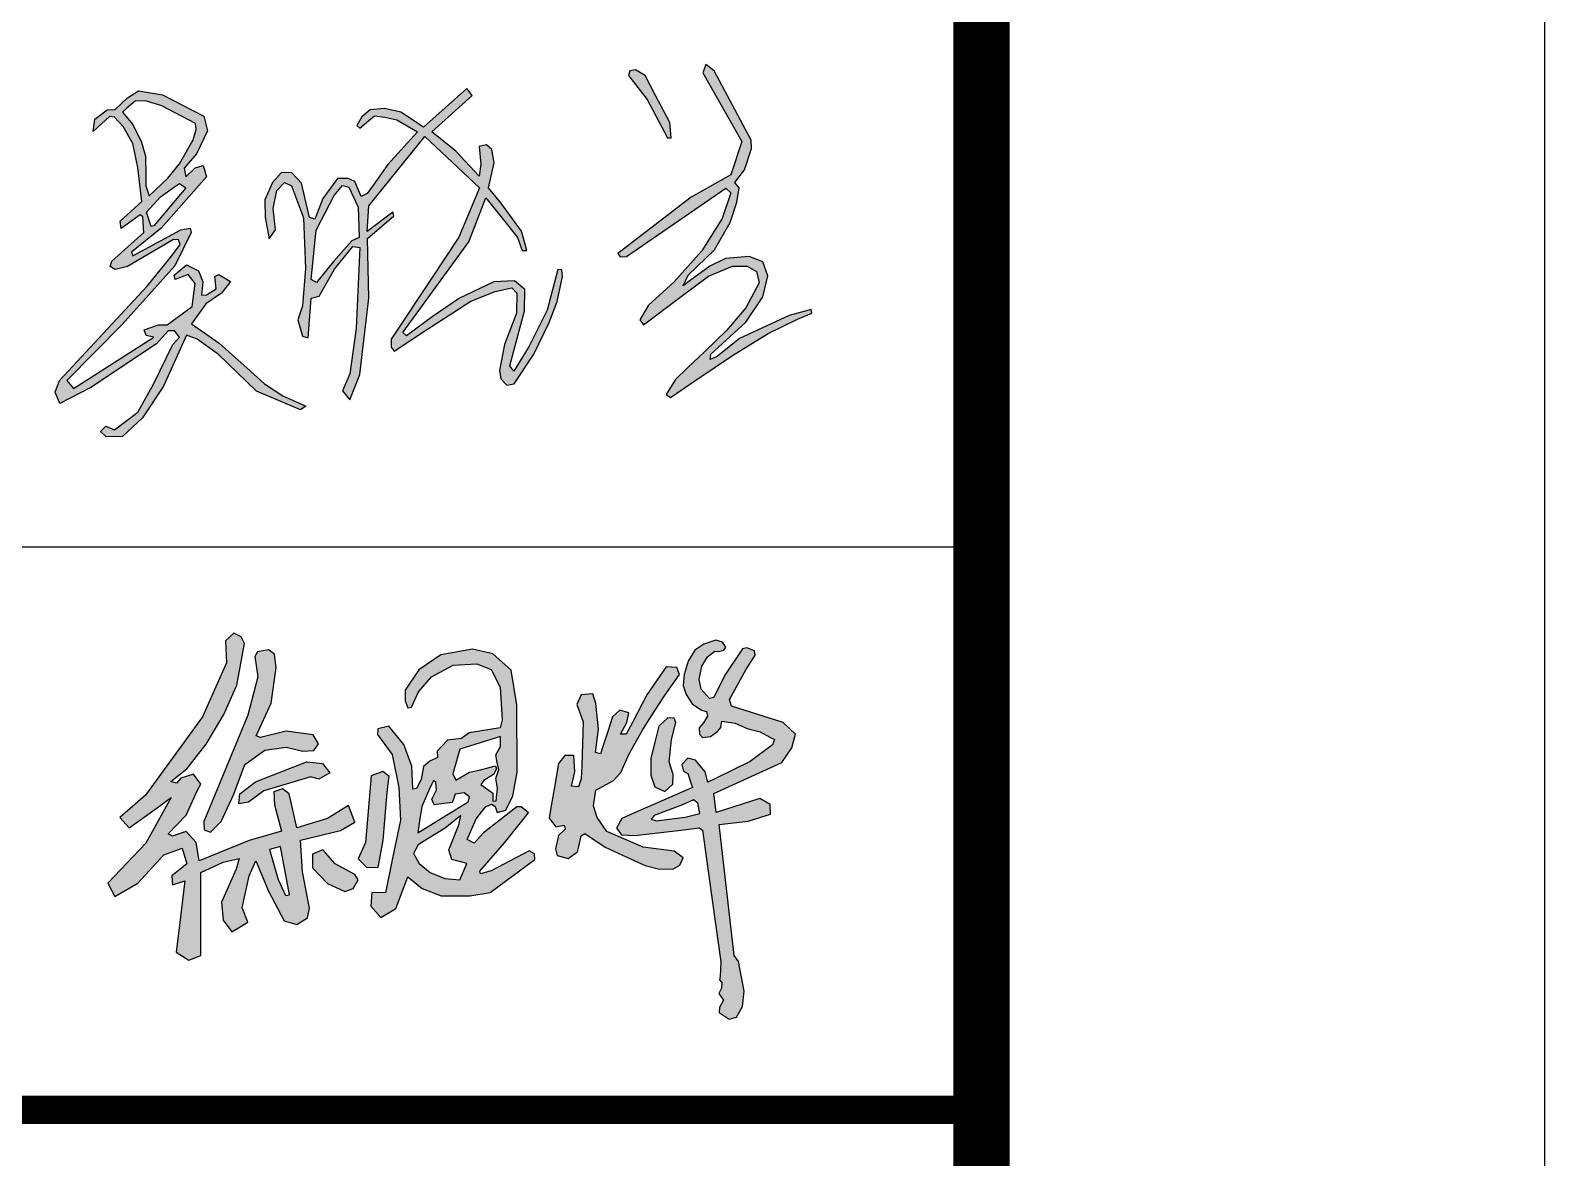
# Model space of a CAD drawing. Extents: x 33088 to 140010, y 13737 to 369010.
# Drawn here: x 104699 to 107388, y 344189 to 346191 of the extents above; entities that cross this region are included whole.
import ezdxf

# ---------------------------------------------------------------- set-up
doc = ezdxf.new("R2010")
doc.units = 0
doc.header["$LTSCALE"] = 1000
doc.header["$MEASUREMENT"] = 0
doc.layers.get('0').update_dxf_attribs({"linetype": 'CONTINUOUS'})
for name, color, linetype in [('PP-PM-TK', 7, 'CONTINUOUS'), ('PUB_TITLE', 4, 'CONTINUOUS'), ('TEL_TITLE', 7, 'CONTINUOUS')]:
    doc.layers.add(name, color=color, linetype=linetype)

msp = doc.modelspace()

# ---------------------------------------------------------------- hatches: boundary and pattern name
h = msp.add_hatch(color=256)
h.paths.add_polyline_path([(105913.2, 346119.3), (105898.9, 346130.2), (105893.6, 346115.7), (105962.8, 345993.4), (105942.9, 345934.4), (105872.7, 345894.5), (105742.5, 345794.4), (105746.8, 345789), (105758, 345789.5), (105934.1, 345910.9), (105943.3, 345902.7), (105927.4, 345856.7), (105891.5, 345799.2), (105841.6, 345743.8), (105797.1, 345702.7), (105781.6, 345677.1), (105787.9, 345667.9), (105852.7, 345716.8), (105903.1, 345754.7), (105945.8, 345772.4), (105971.9, 345772.4), (105988.4, 345762.8), (105993.2, 345742.4), (105969.5, 345698.4), (105935.6, 345658.1), (105896.9, 345620.9), (105866.3, 345591.5), (105844.9, 345570.9), (105828.2, 345544), (105835.9, 345539.2), (105880.9, 345569.6), (105945.8, 345613.6), (106009.5, 345652.7), (106061.7, 345678.1), (106086.8, 345688.9), (106085.8, 345695), (106046.4, 345684.5), (105958.6, 345643.5), (105918.6, 345611.7), (105906.4, 345606.6), (105907.7, 345615.7), (105969.8, 345672.6), (105999.6, 345717.7), (106008.8, 345754.8), (106000, 345779.6), (105975.6, 345789.4), (105933.5, 345785.7), (105905.7, 345772.4), (105871.1, 345746.7), (105858.2, 345737.1), (105867.1, 345756.2), (105913.9, 345801.2), (105941.7, 345849.5), (105953.9, 345885.7), (105957.6, 345911.1), (105950.2, 345921), (105967.2, 345943.5), (105979.7, 345981.1), (105979, 345995.7)])
h.paths.add_polyline_path([(105773.9, 346121.1), (105763.5, 346119.2), (105761.4, 346110.9), (105794.6, 346068.3), (105830.7, 346000.3), (105837.3, 346000.3), (105834.6, 346027.2), (105809.5, 346075.3), (105791.1, 346110.7)], flags=17)
h.paths.add_polyline_path([(105237.3, 345780.4), (105207.5, 345743.2), (105197.9, 345748.7), (105206.5, 345836.2), (105238.9, 345897.5), (105253.7, 345915.4), (105264.7, 345912.3), (105281.3, 345876.8), (105283.1, 345823.3), (105270, 345816.9)], flags=16)
h.paths.add_polyline_path([(105116.1, 345858.6), (105123.3, 345820.8), (105134.7, 345836.6), (105130.2, 345874.7), (105137.1, 345906.8), (105150.5, 345920.6), (105162.9, 345914.7), (105184.1, 345857.9), (105187.6, 345767.9), (105182.2, 345701.9), (105174.2, 345676.7), (105182.6, 345648), (105192.5, 345645.1), (105198, 345715.3), (105212.3, 345718.7), (105239.5, 345766.7), (105271.7, 345807.2), (105284.1, 345805.2), (105277.6, 345661.9), (105266.7, 345581.1), (105253.4, 345550.9), (105266.7, 345534.6), (105284.1, 345579.6), (105300.4, 345715.3), (105298.1, 345821.5), (105344.9, 345861.7), (105342.8, 345867.9), (105297, 345834), (105300.2, 345879.3), (105399.6, 346002.5), (105496.9, 345911.5), (105460.1, 345823.5), (105410.3, 345748.6), (105339.8, 345642.4), (105339.9, 345628.4), (105345.3, 345621.5), (105402.7, 345659), (105481.2, 345710.3), (105524.7, 345727.4), (105553.9, 345733.5), (105563, 345724), (105562.3, 345688.8), (105541.2, 345632.9), (105532.4, 345587), (105534.7, 345572.1), (105545.4, 345560.6), (105558.5, 345562.9), (105593.3, 345615.7), (105620.5, 345672), (105634.4, 345709.2), (105644.2, 345754), (105642.7, 345765.7), (105635.6, 345766.4), (105616.7, 345694.1), (105585.1, 345630.1), (105557.5, 345585.9), (105550.4, 345595.3), (105576.7, 345693), (105577.1, 345730.6), (105559, 345746.4), (105522.5, 345744.6), (105461.1, 345715.2), (105412.5, 345682.4), (105367.2, 345648.2), (105360.9, 345654.3), (105478.1, 345815.4), (105508, 345893.5), (105546.5, 345845.5), (105564.5, 345823), (105572.6, 345800.1), (105580.9, 345800.1), (105571.3, 345834.6), (105534.5, 345884.5), (105512.6, 345911.1), (105522.6, 345956), (105518.4, 345979.2), (105509.3, 345987.6), (105496.4, 345984.6), (105499.3, 345953.5), (105496.4, 345932.3), (105454.8, 345976.3), (105412.2, 346010.6), (105483.7, 346075.2), (105474.5, 346088), (105397.4, 346019.2), (105356.8, 346045.6), (105327.9, 346052.4), (105302.4, 346049.9), (105287.6, 346037.7), (105279, 346022.2), (105284, 346017.5), (105300.2, 346030.8), (105310.1, 346039), (105328.7, 346037), (105350.2, 346031.8), (105386.5, 346010.8), (105334, 345952.5), (105306.5, 345914.4), (105297.2, 345901.5), (105286.8, 345896.2), (105275.5, 345922.5), (105263.4, 345927.8), (105244.4, 345927.8), (105218.6, 345892.4), (105204.5, 345855.8), (105194.9, 345858.9), (105180.5, 345919.9), (105163.8, 345938), (105145.1, 345938.3), (105129, 345920.6), (105115.4, 345890.1)])
h.paths.add_polyline_path([(104913.5, 345842.8), (104905.2, 345868), (104930.2, 345895.5), (104955, 345912.8), (104964.3, 345919.3), (104975.5, 345911.5), (104918.2, 345843.8)], flags=16)
h.paths.add_polyline_path([(104904.3, 345914.9), (104910.1, 345897.1), (104943.6, 345928.2), (104964, 345954.1), (104988.5, 345996.6), (104993.9, 346014.8), (104992.2, 346025.8), (104932.4, 346057.2), (104905.4, 346065.3), (104885.9, 346065.8), (104870.6, 346052.6), (104862.6, 346045.7), (104881.3, 346023.9), (104896.8, 345992.2), (104903.4, 345967.7), (104904.2, 345934.9)], flags=16)
h.paths.add_polyline_path([(104840, 346037.9), (104810.7, 346011.4), (104813.5, 346033), (104835.7, 346050), (104849.6, 346050.4), (104871.4, 346071.1), (104891.3, 346083.8), (104933.7, 346076.6), (105007.2, 346038.5), (105013.5, 346012.4), (104994.5, 345971.9), (104972.2, 345946.1), (104975.4, 345930.7), (104991.7, 345946.9), (105006, 345950.9), (105011.9, 345930.7), (104931.6, 345839.5), (104879, 345797), (104881.2, 345790.5), (104966.6, 345836.9), (104982.8, 345839.9), (104985, 345832), (104955.9, 345772.6), (104862.5, 345668.8), (104764.1, 345569.4), (104775.6, 345555.1), (104918.5, 345646.3), (104904.8, 345649), (104901.5, 345659.4), (104926.8, 345668.2), (104942.2, 345667.7), (104986.7, 345700.6), (104991.7, 345741.3), (104979.6, 345757.2), (104956.5, 345748.4), (104954.3, 345756.1), (104976.3, 345774.8), (104997.7, 345763.8), (105005.4, 345744.6), (105003.2, 345720.9), (105012, 345721.5), (105029, 345731.9), (105026.8, 345753.9), (105034, 345757.2), (105054.3, 345745.1), (105038.9, 345724.2), (105010.9, 345705), (104985.1, 345669.9), (105034.5, 345635.3), (105084, 345590.8), (105115, 345562.9), (105147.4, 345541.7), (105188.6, 345523.5), (105178.7, 345516.9), (105100.6, 345550.4), (105033, 345615.3), (104995.6, 345642.7), (104976.4, 345649.9), (104935.7, 345559.2), (104898.3, 345502.7), (104862.9, 345469.9), (104833.6, 345469.1), (104823.6, 345478.3), (104833.2, 345488.3), (104848.6, 345481.4), (104890.2, 345512.6), (104918, 345562.5), (104951.9, 345632.9), (104964.2, 345646), (104955, 345657.1), (104944.2, 345657.5), (104923, 345634), (104806.7, 345556.7), (104751.6, 345528.2), (104743.5, 345548.2), (104751.2, 345569), (104906.4, 345736.6), (104947.7, 345787.2), (104960.3, 345804.3), (104965, 345810.6), (104962.4, 345819.2), (104953.3, 345819.6), (104871.9, 345771.3), (104849.5, 345766.2), (104840.7, 345771.6), (104843.8, 345780.8), (104900.9, 345831.9), (104898.9, 345859.9), (104893.9, 345863.2), (104860.6, 345838.9), (104858.6, 345851.9), (104896.9, 345887.2), (104890.1, 345947.3), (104881, 345989.9), (104864, 346020), (104848.5, 346037)])
h = msp.add_hatch(color=256)
h.paths.add_polyline_path([(105884.6, 344818.6), (105876.5, 344824.5), (105857.4, 344815.3), (105829.1, 344804.9), (105806.9, 344796.7), (105801.3, 344790.1), (105810.2, 344787.1), (105861.7, 344793.7), (105887.9, 344800.1)], flags=16)
h.paths.add_polyline_path([(105914.6, 345088.3), (105921.1, 345087.8), (105930.8, 345089.9), (105934.3, 345095.3), (105928.2, 345104.3), (105916.7, 345108.2), (105895.2, 345101.1), (105878.9, 345090.1), (105867.2, 345070.8), (105860.2, 345046.7), (105858.4, 345027.5), (105864, 345011.2), (105874.1, 344994.9), (105891.2, 344983.8), (105900, 344981.5), (105901.7, 344973.2), (105894.8, 344960.8), (105886.8, 344952.1), (105887.6, 344941.2), (105892.6, 344934.8), (105906.7, 344937.1), (105920.1, 344946.5), (105925.3, 344953), (105927, 344964), (105950.5, 344960.3), (105971.8, 344951.3), (105995.2, 344945.2), (106012.4, 344935.8), (106020.3, 344931.5), (106017, 344922.3), (105977.6, 344892.7), (105916.8, 344862.8), (105902, 344855.5), (105897.3, 344874.3), (105880.1, 344894.6), (105866.6, 344898.1), (105856.1, 344886.8), (105859.2, 344875.3), (105866.8, 344871.2), (105872.2, 344854.4), (105874.9, 344846), (105772.2, 344801), (105749.7, 344791.2), (105740.3, 344773.8), (105748.7, 344762.3), (105772.3, 344760.8), (105849.5, 344770), (105887.5, 344774.5), (105892.8, 344770.2), (105911.2, 344638), (105925.4, 344536.3), (105923.9, 344510.3), (105922.9, 344504.6), (105927.2, 344499.6), (105926.3, 344489.9), (105922, 344480.2), (105930, 344468.8), (105922.8, 344455.4), (105922.6, 344446.8), (105940.2, 344435), (105953, 344438.1), (105963.7, 344457.3), (105967, 344484.3), (105956.4, 344537.3), (105948.7, 344548), (105922.1, 344780.4), (105973.8, 344786.6), (106013.5, 344799), (106013, 344816.3), (105994.8, 344826.6), (105917.1, 344801.8), (105913, 344835.7), (105972.9, 344863), (106033.4, 344890.5), (106051.1, 344916.4), (106057.7, 344940.8), (106035.8, 344961.9), (105944.4, 344990.8), (105940.6, 345002.4), (105969.5, 345055.4), (105986.5, 345081), (105984.9, 345088.7), (105971.7, 345094.2), (105964, 345092.4), (105932.3, 345045.7), (105912.6, 345006.1), (105905.1, 345004.5), (105890.5, 345020.7), (105886.8, 345038.3), (105891.5, 345061.5), (105901.7, 345078.4)])
h.paths.add_polyline_path([(105842.5, 344969.2), (105831, 344969.9), (105815, 344955), (105808, 344926.9), (105800.8, 344897.6), (105801, 344868.4), (105808, 344847.5), (105825.9, 344839), (105840.1, 344852.4), (105840.7, 344869.3), (105833.5, 344891.7), (105837.4, 344931.4), (105845.6, 344961.4)], flags=17)
h.paths.add_polyline_path([(105703.2, 344995.6), (105698, 345012.6), (105677.5, 345010.8), (105669.3, 344993.5), (105680.8, 344962.9), (105678.3, 344885.4), (105677.5, 344861.7), (105672.5, 344847.7), (105660.2, 344848.5), (105666, 344874), (105664.2, 344902.9), (105648, 344903.2), (105637.1, 344888.8), (105629.9, 344847), (105624.2, 344813.9), (105620.4, 344791.6), (105632.1, 344776.4), (105646.9, 344779.6), (105649, 344772.4), (105637.1, 344761.1), (105631.7, 344737.3), (105634.6, 344725.4), (105654.1, 344720), (105671, 344732.2), (105673.2, 344741.6), (105677.5, 344760.3), (105683.6, 344764.7), (105719.7, 344740.2), (105758.3, 344722.5), (105791.1, 344707.5), (105813.8, 344702), (105840.2, 344700.9), (105852.4, 344708.4), (105858.2, 344721.1), (105842.7, 344733.3), (105787.5, 344740.5), (105723, 344768), (105705.7, 344792.9), (105699.2, 344813.8), (105703.5, 344841.5), (105734.5, 344858.8), (105747.5, 344872.8), (105762.4, 344906.1), (105786.9, 344949.1), (105807.8, 344981.8), (105825.2, 345009.1), (105851.9, 345047.1), (105847, 345059.4), (105828.2, 345060.3), (105793.7, 345011.1), (105768.8, 344963), (105757.4, 344941.2), (105747.2, 344940.9), (105758.6, 344961.5), (105762, 344979), (105745.7, 344983.6), (105733.1, 344972), (105724.5, 344945.8), (105715.1, 344917.4), (105711.4, 344906.1), (105702.9, 344908.6), (105707.9, 344949.8)])
h.paths.add_polyline_path([(105460.1, 344780), (105463.4, 344796.3), (105435.9, 344773.8), (105405.6, 344755.4), (105387.9, 344744.6), (105379.3, 344729.2), (105389.6, 344711.5), (105409.3, 344695.1), (105435.1, 344684.5), (105461.8, 344682), (105472.8, 344708.3), (105474.1, 344711.3), (105447.4, 344718.5), (105442.1, 344735.3)], flags=16)
h.paths.add_polyline_path([(105534.2, 344919.3), (105533.9, 344936.9), (105498, 344925.5), (105462, 344914.1), (105454.8, 344889.3), (105449.4, 344870.6), (105454.5, 344859.5), (105479, 344873.6), (105496.3, 344877.2), (105525.1, 344884.7), (105527, 344879.1), (105521.8, 344869.3), (105504.2, 344858.9), (105498.9, 344851.4), (105511.4, 344842.6), (105520.2, 344836.3), (105520.5, 344822), (105526.4, 344822.6), (105529, 344845.2), (105525.7, 344862.2), (105531, 344878.2), (105528.3, 344890.9), (105525.6, 344904.1)], flags=16)
h.paths.add_polyline_path([(105419.3, 344855.4), (105414.8, 344858.8), (105408, 344843.6), (105394.1, 344812.3), (105390.3, 344787), (105387.1, 344765.9), (105414.8, 344782.8), (105476.9, 344820.5), (105478.8, 344829.7), (105469.5, 344837), (105453.3, 344834.5), (105450.4, 344825.6), (105448.5, 344819.8), (105433.4, 344817.7), (105416.3, 344815.4), (105412, 344825.8), (105420.5, 344841.9)], flags=16)
h.paths.add_polyline_path([(105362.6, 344922.6), (105335.9, 344955.1), (105316.3, 344950.6), (105315.8, 344940.1), (105341.4, 344904.9), (105353.5, 344846.1), (105356.5, 344788), (105342.4, 344720.6), (105329.6, 344659.4), (105305.7, 344659.9), (105303.7, 344635.7), (105321.3, 344615.6), (105347.9, 344631.2), (105369.6, 344687.5), (105394.7, 344666.9), (105428.4, 344653.8), (105479.7, 344653.8), (105515.4, 344659.9), (105594.9, 344718.6), (105594.5, 344728.2), (105584.7, 344733.6), (105517.3, 344698.3), (105498.5, 344692.7), (105497.5, 344697.6), (105541.2, 344747.7), (105583.9, 344801.4), (105570.5, 344811.9), (105562.8, 344811.9), (105503.9, 344765.8), (105487.5, 344747.2), (105474.8, 344753.7), (105490.9, 344790.6), (105508.1, 344812.2), (105518.6, 344816.5), (105524.4, 344812.6), (105527.9, 344801.8), (105543.8, 344806), (105555.9, 344831.3), (105563.7, 344873.2), (105562.9, 344993), (105553.2, 345054.6), (105520.5, 345083.8), (105484.4, 345092.1), (105427.8, 345081.9), (105389.2, 345055.5), (105364.8, 345019), (105364.9, 345000.1), (105369.3, 344988), (105376.2, 344988.9), (105388.4, 345016.2), (105411.8, 345043), (105450, 345063.6), (105492, 345065.8), (105517.3, 345055.9), (105533.2, 345024.6), (105537.1, 344966.3), (105533.6, 344952.2), (105478.3, 344943.6), (105464.6, 344933.3), (105440.1, 344930.3), (105421.6, 344910.8), (105422, 344899.7), (105408.3, 344893.2), (105397.6, 344883.4), (105392.9, 344860.2), (105385.1, 344844.4), (105378.2, 344843.3), (105376.4, 344884.4)])
h.paths.add_polyline_path([(105336.6, 344865.9), (105325.1, 344874.9), (105304.3, 344867.1), (105297.8, 344789.8), (105294.3, 344748.3), (105281.5, 344719.6), (105295.8, 344704.7), (105316.6, 344704), (105325.7, 344752.8), (105332.2, 344830.1), (105333.8, 344848.5)])
h.paths.add_polyline_path([(105218.8, 344735.7), (105200, 344728.1), (105200.4, 344703.8), (105226.9, 344675.6), (105257.7, 344661.7), (105272.7, 344666.9), (105281.1, 344682.1), (105275.6, 344691.8), (105240.2, 344710.6), (105223.4, 344730.3)])
h.paths.add_polyline_path([(105143.4, 344741.6), (105124.1, 344736.2), (105139.3, 344683.1), (105152.3, 344654.6), (105159.4, 344655.8), (105153, 344690.5)], flags=16)
h.paths.add_polyline_path([(105069.6, 344817.3), (105070.9, 344834.7), (105098.9, 344856.4), (105159.1, 344879.8), (105190.1, 344891.8), (105218, 344889), (105230.9, 344872.2), (105211.4, 344861), (105197, 344865.3), (105114, 344840.3), (105086.4, 344819.9)], flags=17)
h.paths.add_polyline_path([(105132.7, 345082.9), (105122, 345090.9), (105102.7, 345087.2), (105097.6, 345078.7), (105103.4, 345042.8), (105085.4, 344974.7), (105034.2, 344851.5), (105007, 344786.1), (105008, 344770.9), (105019.2, 344766.9), (105038.2, 344785.8), (105060.3, 344834.1), (105080.3, 344887.2), (105115.4, 344912.5), (105153.3, 344917.6), (105182.8, 344911), (105202.5, 344912.2), (105210.8, 344923.8), (105201.6, 344939.6), (105153.6, 344946.5), (105107.9, 344935.2), (105100.2, 344937.8), (105126.7, 344995.8), (105135.4, 345058.5)], flags=17)
h.paths.add_polyline_path([(105073.6, 345114.1), (105060.3, 345120.3), (105045.6, 345107), (105047.2, 345067.9), (105004.9, 344971.5), (104903.6, 344832.9), (104858.1, 344793), (104874.9, 344774.7), (104920.4, 344807.4), (104949.3, 344828.2), (104904.4, 344747.3), (104836.6, 344676.4), (104849.3, 344652.5), (104890, 344676.4), (104936.3, 344726.6), (104969, 344738.5), (104976.9, 344710.6), (104950.6, 344689.1), (104951.4, 344673.2), (104973.7, 344680.4), (104964.2, 344601.5), (104958.4, 344553.6), (104980.9, 344539.3), (105001.7, 344548.1), (105001.7, 344695.5), (105041.5, 344713.8), (105069.9, 344720), (105064.9, 344701.1), (105038.6, 344642.4), (105041.4, 344610.6), (105057, 344590), (105085.5, 344607.3), (105075.5, 344632.4), (105087.8, 344689.3), (105099.5, 344716.1), (105121.9, 344662), (105149.8, 344609.5), (105172.1, 344602.8), (105191.1, 344614.5), (105195.1, 344631.8), (105182.2, 344696.6), (105178.9, 344752.4), (105249.8, 344769.7), (105275.5, 344784.8), (105264.3, 344814.4), (105226.9, 344790.9), (105172.1, 344774.7), (105158.7, 344835), (105147, 344844), (105131.4, 344838.4), (105132.5, 344815.5), (105145.3, 344768.6), (105087.8, 344751.9), (104998.9, 344716.1), (104993.9, 344748.5), (104976, 344768), (104950.9, 344759.7), (104944.1, 344764.1), (104976, 344797.1), (104995.6, 344840.1), (105001.7, 344852), (104988.9, 344869.8), (104966.5, 344863.1), (104958.7, 344854.2), (104948.6, 344857), (104977.1, 344879.3), (105011.2, 344923.4), (105042.5, 344975.6), (105066, 345028.1), (105074.9, 345076.1), (105079.7, 345101.9)])

# ---------------------------------------------------------------- linework, layer by layer
for p, q in [((105898.9, 346130.2), (105893.6, 346115.7)), ((105913.2, 346119.3), (105898.9, 346130.2)), ((105763.5, 346119.2), (105761.4, 346110.9)), ((105761.4, 346110.9), (105794.6, 346068.3)), ((105773.9, 346121.1), (105763.5, 346119.2)), ((105791.1, 346110.7), (105773.9, 346121.1)), ((105809.5, 346075.3), (105791.1, 346110.7)), ((105893.6, 346115.7), (105962.8, 345993.4)), ((105979, 345995.7), (105913.2, 346119.3)), ((104871.4, 346071.1), (104891.3, 346083.8)), ((104891.3, 346083.8), (104933.7, 346076.6)), ((104933.7, 346076.6), (105007.2, 346038.5)), ((105474.5, 346088), (105397.4, 346019.2)), ((105483.7, 346075.2), (105474.5, 346088)), ((104813.5, 346033), (104835.7, 346050)), ((104835.7, 346050), (104849.6, 346050.4)), ((104849.6, 346050.4), (104871.4, 346071.1)), ((104870.6, 346052.6), (104862.6, 346045.7)), ((104885.9, 346065.8), (104870.6, 346052.6)), ((104905.4, 346065.3), (104885.9, 346065.8)), ((104932.4, 346057.2), (104905.4, 346065.3)), ((104992.2, 346025.8), (104932.4, 346057.2)), ((105302.4, 346049.9), (105287.6, 346037.7)), ((105327.9, 346052.4), (105302.4, 346049.9)), ((105356.8, 346045.6), (105327.9, 346052.4)), ((105412.2, 346010.6), (105483.7, 346075.2)), ((105794.6, 346068.3), (105830.7, 346000.3)), ((105834.6, 346027.2), (105809.5, 346075.3)), ((104840, 346037.9), (104810.7, 346011.4)), ((104810.7, 346011.4), (104813.5, 346033)), ((104848.5, 346037), (104840, 346037.9)), ((104864, 346020), (104848.5, 346037)), ((104862.6, 346045.7), (104881.3, 346023.9)), ((104881.3, 346023.9), (104896.8, 345992.2)), ((104993.9, 346014.8), (104992.2, 346025.8)), ((105007.2, 346038.5), (105013.5, 346012.4)), ((105287.6, 346037.7), (105279, 346022.2)), ((105279, 346022.2), (105284, 346017.5)), ((105284, 346017.5), (105300.2, 346030.8)), ((105300.2, 346030.8), (105310.1, 346039)), ((105310.1, 346039), (105328.7, 346037)), ((105328.7, 346037), (105350.2, 346031.8)), ((105350.2, 346031.8), (105386.5, 346010.8)), ((105397.4, 346019.2), (105356.8, 346045.6)), ((105837.3, 346000.3), (105834.6, 346027.2)), ((104881, 345989.9), (104864, 346020)), ((104964, 345954.1), (104988.5, 345996.6)), ((104988.5, 345996.6), (104993.9, 346014.8)), ((105013.5, 346012.4), (104994.5, 345971.9)), ((105300.2, 345879.3), (105399.6, 346002.5)), ((105386.5, 346010.8), (105334, 345952.5)), ((105399.6, 346002.5), (105496.9, 345911.5)), ((105454.8, 345976.3), (105412.2, 346010.6)), ((105830.7, 346000.3), (105837.3, 346000.3)), ((105979.7, 345981.1), (105979, 345995.7)), ((104890.1, 345947.3), (104881, 345989.9)), ((104896.8, 345992.2), (104903.4, 345967.7)), ((104994.5, 345971.9), (104972.2, 345946.1)), ((105496.4, 345932.3), (105454.8, 345976.3)), ((105509.3, 345987.6), (105496.4, 345984.6)), ((105496.4, 345984.6), (105499.3, 345953.5)), ((105518.4, 345979.2), (105509.3, 345987.6)), ((105522.6, 345956), (105518.4, 345979.2)), ((105962.8, 345993.4), (105942.9, 345934.4)), ((105967.2, 345943.5), (105979.7, 345981.1)), ((104896.9, 345887.2), (104890.1, 345947.3)), ((104903.4, 345967.7), (104904.2, 345934.9)), ((104943.6, 345928.2), (104964, 345954.1)), ((104972.2, 345946.1), (104975.4, 345930.7)), ((104975.4, 345930.7), (104991.7, 345946.9)), ((104991.7, 345946.9), (105006, 345950.9)), ((105006, 345950.9), (105011.9, 345930.7)), ((105334, 345952.5), (105306.5, 345914.4)), ((105499.3, 345953.5), (105496.4, 345932.3)), ((105512.6, 345911.1), (105522.6, 345956)), ((105950.2, 345921), (105967.2, 345943.5)), ((104904.2, 345934.9), (104904.3, 345914.9)), ((104904.3, 345914.9), (104910.1, 345897.1)), ((104910.1, 345897.1), (104943.6, 345928.2)), ((105011.9, 345930.7), (104931.6, 345839.5)), ((104955, 345912.8), (104964.3, 345919.3)), ((104964.3, 345919.3), (104975.5, 345911.5)), ((105129, 345920.6), (105115.4, 345890.1)), ((105145.1, 345938.3), (105129, 345920.6)), ((105137.1, 345906.8), (105150.5, 345920.6)), ((105163.8, 345938), (105145.1, 345938.3)), ((105150.5, 345920.6), (105162.9, 345914.7)), ((105162.9, 345914.7), (105184.1, 345857.9)), ((105180.5, 345919.9), (105163.8, 345938)), ((105194.9, 345858.9), (105180.5, 345919.9)), ((105244.4, 345927.8), (105218.6, 345892.4)), ((105238.9, 345897.5), (105253.7, 345915.4)), ((105263.4, 345927.8), (105244.4, 345927.8)), ((105253.7, 345915.4), (105264.7, 345912.3)), ((105275.5, 345922.5), (105263.4, 345927.8)), ((105286.8, 345896.2), (105275.5, 345922.5)), ((105306.5, 345914.4), (105297.2, 345901.5)), ((105942.9, 345934.4), (105872.7, 345894.5)), ((105957.6, 345911.1), (105950.2, 345921)), ((104858.6, 345851.9), (104896.9, 345887.2)), ((104905.2, 345868), (104930.2, 345895.5)), ((104975.5, 345911.5), (104918.2, 345843.8)), ((104930.2, 345895.5), (104955, 345912.8)), ((105115.4, 345890.1), (105116.1, 345858.6)), ((105130.2, 345874.7), (105137.1, 345906.8)), ((105218.6, 345892.4), (105204.5, 345855.8)), ((105206.5, 345836.2), (105238.9, 345897.5)), ((105264.7, 345912.3), (105281.3, 345876.8)), ((105297.2, 345901.5), (105286.8, 345896.2)), ((105496.9, 345911.5), (105460.1, 345823.5)), ((105478.1, 345815.4), (105508, 345893.5)), ((105508, 345893.5), (105546.5, 345845.5)), ((105534.5, 345884.5), (105512.6, 345911.1)), ((105872.7, 345894.5), (105742.5, 345794.4)), ((105758, 345789.5), (105934.1, 345910.9)), ((105943.3, 345902.7), (105927.4, 345856.7)), ((105934.1, 345910.9), (105943.3, 345902.7)), ((105953.9, 345885.7), (105957.6, 345911.1)), ((104893.9, 345863.2), (104860.6, 345838.9)), ((104898.9, 345859.9), (104893.9, 345863.2)), ((104913.5, 345842.8), (104905.2, 345868)), ((105134.7, 345836.6), (105130.2, 345874.7)), ((105281.3, 345876.8), (105283.1, 345823.3)), ((105297, 345834), (105300.2, 345879.3)), ((105342.8, 345867.9), (105297, 345834)), ((105298.1, 345821.5), (105344.9, 345861.7)), ((105344.9, 345861.7), (105342.8, 345867.9)), ((105571.3, 345834.6), (105534.5, 345884.5)), ((105941.7, 345849.5), (105953.9, 345885.7)), ((104860.6, 345838.9), (104858.6, 345851.9)), ((104931.6, 345839.5), (104879, 345797)), ((104881.2, 345790.5), (104966.6, 345836.9)), ((104900.9, 345831.9), (104898.9, 345859.9)), ((104918.2, 345843.8), (104913.5, 345842.8)), ((104966.6, 345836.9), (104982.8, 345839.9)), ((104982.8, 345839.9), (104985, 345832)), ((105116.1, 345858.6), (105123.3, 345820.8)), ((105123.3, 345820.8), (105134.7, 345836.6)), ((105184.1, 345857.9), (105187.6, 345767.9)), ((105204.5, 345855.8), (105194.9, 345858.9)), ((105197.9, 345748.7), (105206.5, 345836.2)), ((105546.5, 345845.5), (105564.5, 345823)), ((105580.9, 345800.1), (105571.3, 345834.6)), ((105927.4, 345856.7), (105891.5, 345799.2)), ((105913.9, 345801.2), (105941.7, 345849.5)), ((104843.8, 345780.8), (104900.9, 345831.9)), ((104953.3, 345819.6), (104871.9, 345771.3)), ((104962.4, 345819.2), (104953.3, 345819.6)), ((104985, 345832), (104955.9, 345772.6)), ((104960.3, 345804.3), (104965, 345810.6)), ((104965, 345810.6), (104962.4, 345819.2)), ((105270, 345816.9), (105237.3, 345780.4)), ((105239.5, 345766.7), (105271.7, 345807.2)), ((105283.1, 345823.3), (105270, 345816.9)), ((105271.7, 345807.2), (105284.1, 345805.2)), ((105300.4, 345715.3), (105298.1, 345821.5)), ((105360.9, 345654.3), (105478.1, 345815.4)), ((105460.1, 345823.5), (105410.3, 345748.6)), ((105564.5, 345823), (105572.6, 345800.1)), ((104840.7, 345771.6), (104843.8, 345780.8)), ((104879, 345797), (104881.2, 345790.5)), ((104906.4, 345736.6), (104947.7, 345787.2)), ((104947.7, 345787.2), (104960.3, 345804.3)), ((105237.3, 345780.4), (105207.5, 345743.2)), ((105284.1, 345805.2), (105277.6, 345661.9)), ((105572.6, 345800.1), (105580.9, 345800.1)), ((105742.5, 345794.4), (105746.8, 345789)), ((105746.8, 345789), (105758, 345789.5)), ((105891.5, 345799.2), (105841.6, 345743.8)), ((105867.1, 345756.2), (105913.9, 345801.2)), ((105933.5, 345785.7), (105905.7, 345772.4)), ((105975.6, 345789.4), (105933.5, 345785.7)), ((106000, 345779.6), (105975.6, 345789.4)), ((104849.5, 345766.2), (104840.7, 345771.6)), ((104871.9, 345771.3), (104849.5, 345766.2)), ((104955.9, 345772.6), (104862.5, 345668.8)), ((104954.3, 345756.1), (104976.3, 345774.8)), ((104956.5, 345748.4), (104954.3, 345756.1)), ((104979.6, 345757.2), (104956.5, 345748.4)), ((104976.3, 345774.8), (104997.7, 345763.8)), ((104991.7, 345741.3), (104979.6, 345757.2)), ((104997.7, 345763.8), (105005.4, 345744.6)), ((105026.8, 345753.9), (105034, 345757.2)), ((105029, 345731.9), (105026.8, 345753.9)), ((105034, 345757.2), (105054.3, 345745.1)), ((105187.6, 345767.9), (105182.2, 345701.9)), ((105212.3, 345718.7), (105239.5, 345766.7)), ((105635.6, 345766.4), (105616.7, 345694.1)), ((105634.4, 345709.2), (105644.2, 345754)), ((105642.7, 345765.7), (105635.6, 345766.4)), ((105644.2, 345754), (105642.7, 345765.7)), ((105852.7, 345716.8), (105903.1, 345754.7)), ((105858.2, 345737.1), (105867.1, 345756.2)), ((105905.7, 345772.4), (105871.1, 345746.7)), ((105903.1, 345754.7), (105945.8, 345772.4)), ((105945.8, 345772.4), (105971.9, 345772.4)), ((105971.9, 345772.4), (105988.4, 345762.8)), ((105988.4, 345762.8), (105993.2, 345742.4)), ((105999.6, 345717.7), (106008.8, 345754.8)), ((106008.8, 345754.8), (106000, 345779.6)), ((104751.2, 345569), (104906.4, 345736.6)), ((104956.5, 345748.4), (104956.5, 345748.4)), ((104986.7, 345700.6), (104991.7, 345741.3)), ((105005.4, 345744.6), (105003.2, 345720.9)), ((105012, 345721.5), (105029, 345731.9)), ((105054.3, 345745.1), (105038.9, 345724.2)), ((105207.5, 345743.2), (105197.9, 345748.7)), ((105410.3, 345748.6), (105339.8, 345642.4)), ((105522.5, 345744.6), (105461.1, 345715.2)), ((105481.2, 345710.3), (105524.7, 345727.4)), ((105559, 345746.4), (105522.5, 345744.6)), ((105524.7, 345727.4), (105553.9, 345733.5)), ((105553.9, 345733.5), (105563, 345724)), ((105577.1, 345730.6), (105559, 345746.4)), ((105576.7, 345693), (105577.1, 345730.6)), ((105841.6, 345743.8), (105797.1, 345702.7)), ((105871.1, 345746.7), (105858.2, 345737.1)), ((105993.2, 345742.4), (105969.5, 345698.4)), ((104942.2, 345667.7), (104986.7, 345700.6)), ((105010.9, 345705), (104985.1, 345669.9)), ((105003.2, 345720.9), (105012, 345721.5)), ((105038.9, 345724.2), (105010.9, 345705)), ((105182.2, 345701.9), (105174.2, 345676.7)), ((105192.5, 345645.1), (105198, 345715.3)), ((105198, 345715.3), (105212.3, 345718.7)), ((105284.1, 345579.6), (105300.4, 345715.3)), ((105402.7, 345659), (105481.2, 345710.3)), ((105461.1, 345715.2), (105412.5, 345682.4)), ((105563, 345724), (105562.3, 345688.8)), ((105620.5, 345672), (105634.4, 345709.2)), ((105797.1, 345702.7), (105781.6, 345677.1)), ((105787.9, 345667.9), (105852.7, 345716.8)), ((105969.8, 345672.6), (105999.6, 345717.7)), ((105174.2, 345676.7), (105182.6, 345648)), ((105412.5, 345682.4), (105367.2, 345648.2)), ((105562.3, 345688.8), (105541.2, 345632.9)), ((105550.4, 345595.3), (105576.7, 345693)), ((105616.7, 345694.1), (105585.1, 345630.1)), ((105781.6, 345677.1), (105787.9, 345667.9)), ((105907.7, 345615.7), (105969.8, 345672.6)), ((105969.5, 345698.4), (105935.6, 345658.1)), ((106046.4, 345684.5), (105958.6, 345643.5)), ((106009.5, 345652.7), (106061.7, 345678.1)), ((106085.8, 345695), (106046.4, 345684.5)), ((106061.7, 345678.1), (106086.8, 345688.9)), ((106086.8, 345688.9), (106085.8, 345695)), ((104862.5, 345668.8), (104764.1, 345569.4)), ((104775.6, 345555.1), (104918.5, 345646.3)), ((104901.5, 345659.4), (104926.8, 345668.2)), ((104904.8, 345649), (104901.5, 345659.4)), ((104918.5, 345646.3), (104904.8, 345649)), ((104944.2, 345657.5), (104923, 345634)), ((104926.8, 345668.2), (104942.2, 345667.7)), ((104976.4, 345649.9), (104935.7, 345559.2)), ((104955, 345657.1), (104944.2, 345657.5)), ((104951.9, 345632.9), (104964.2, 345646)), ((104964.2, 345646), (104955, 345657.1)), ((104995.6, 345642.7), (104976.4, 345649.9)), ((104985.1, 345669.9), (105034.5, 345635.3)), ((105182.6, 345648), (105192.5, 345645.1)), ((105277.6, 345661.9), (105266.7, 345581.1)), ((105345.3, 345621.5), (105402.7, 345659)), ((105367.2, 345648.2), (105360.9, 345654.3)), ((105593.3, 345615.7), (105620.5, 345672)), ((105935.6, 345658.1), (105896.9, 345620.9)), ((105945.8, 345613.6), (106009.5, 345652.7)), ((104923, 345634), (104806.7, 345556.7)), ((104918, 345562.5), (104951.9, 345632.9)), ((105033, 345615.3), (104995.6, 345642.7)), ((105034.5, 345635.3), (105084, 345590.8)), ((105339.8, 345642.4), (105339.9, 345628.4)), ((105339.9, 345628.4), (105345.3, 345621.5)), ((105541.2, 345632.9), (105532.4, 345587)), ((105585.1, 345630.1), (105557.5, 345585.9)), ((105896.9, 345620.9), (105866.3, 345591.5)), ((105958.6, 345643.5), (105918.6, 345611.7)), ((105100.6, 345550.4), (105033, 345615.3)), ((105557.5, 345585.9), (105550.4, 345595.3)), ((105558.5, 345562.9), (105593.3, 345615.7)), ((105866.3, 345591.5), (105844.9, 345570.9)), ((105880.9, 345569.6), (105945.8, 345613.6)), ((105906.4, 345606.6), (105907.7, 345615.7)), ((105918.6, 345611.7), (105906.4, 345606.6)), ((104743.5, 345548.2), (104751.2, 345569)), ((104764.1, 345569.4), (104775.6, 345555.1)), ((105084, 345590.8), (105115, 345562.9)), ((105266.7, 345581.1), (105253.4, 345550.9)), ((105266.7, 345534.6), (105284.1, 345579.6)), ((105532.4, 345587), (105534.7, 345572.1)), ((105534.7, 345572.1), (105545.4, 345560.6)), ((105844.9, 345570.9), (105828.2, 345544)), ((105835.9, 345539.2), (105880.9, 345569.6)), ((104751.6, 345528.2), (104743.5, 345548.2)), ((104806.7, 345556.7), (104751.6, 345528.2)), ((104890.2, 345512.6), (104918, 345562.5)), ((104935.7, 345559.2), (104898.3, 345502.7)), ((105178.7, 345516.9), (105100.6, 345550.4)), ((105115, 345562.9), (105147.4, 345541.7)), ((105147.4, 345541.7), (105188.6, 345523.5)), ((105253.4, 345550.9), (105266.7, 345534.6)), ((105545.4, 345560.6), (105558.5, 345562.9)), ((105828.2, 345544), (105835.9, 345539.2)), ((104848.6, 345481.4), (104890.2, 345512.6)), ((105188.6, 345523.5), (105178.7, 345516.9)), ((104823.6, 345478.3), (104833.2, 345488.3)), ((104833.2, 345488.3), (104848.6, 345481.4)), ((104898.3, 345502.7), (104862.9, 345469.9)), ((104833.6, 345469.1), (104823.6, 345478.3)), ((104862.9, 345469.9), (104833.6, 345469.1)), ((105060.3, 345120.3), (105045.6, 345107)), ((105073.6, 345114.1), (105060.3, 345120.3)), ((105079.7, 345101.9), (105073.6, 345114.1)), ((105916.7, 345108.2), (105895.2, 345101.1)), ((105928.2, 345104.3), (105916.7, 345108.2)), ((105045.6, 345107), (105047.2, 345067.9)), ((105074.9, 345076.1), (105079.7, 345101.9)), ((105102.7, 345087.2), (105097.6, 345078.7)), ((105122, 345090.9), (105102.7, 345087.2)), ((105132.7, 345082.9), (105122, 345090.9)), ((105135.4, 345058.5), (105132.7, 345082.9)), ((105427.8, 345081.9), (105389.2, 345055.5)), ((105484.4, 345092.1), (105427.8, 345081.9)), ((105520.5, 345083.8), (105484.4, 345092.1)), ((105553.2, 345054.6), (105520.5, 345083.8)), ((105878.9, 345090.1), (105867.2, 345070.8)), ((105895.2, 345101.1), (105878.9, 345090.1)), ((105901.7, 345078.4), (105914.6, 345088.3)), ((105914.6, 345088.3), (105921.1, 345087.8)), ((105921.1, 345087.8), (105930.8, 345089.9)), ((105934.3, 345095.3), (105928.2, 345104.3)), ((105930.8, 345089.9), (105934.3, 345095.3)), ((105964, 345092.4), (105932.3, 345045.7)), ((105971.7, 345094.2), (105964, 345092.4)), ((105969.5, 345055.4), (105986.5, 345081)), ((105984.9, 345088.7), (105971.7, 345094.2)), ((105986.5, 345081), (105984.9, 345088.7)), ((105047.2, 345067.9), (105004.9, 344971.5)), ((105066, 345028.1), (105074.9, 345076.1)), ((105097.6, 345078.7), (105103.4, 345042.8)), ((105126.7, 344995.8), (105135.4, 345058.5)), ((105389.2, 345055.5), (105364.8, 345019)), ((105411.8, 345043), (105450, 345063.6)), ((105450, 345063.6), (105492, 345065.8)), ((105492, 345065.8), (105517.3, 345055.9)), ((105517.3, 345055.9), (105533.2, 345024.6)), ((105562.9, 344993), (105553.2, 345054.6)), ((105828.2, 345060.3), (105793.7, 345011.1)), ((105847, 345059.4), (105828.2, 345060.3)), ((105851.9, 345047.1), (105847, 345059.4)), ((105867.2, 345070.8), (105860.2, 345046.7)), ((105886.8, 345038.3), (105891.5, 345061.5)), ((105891.5, 345061.5), (105901.7, 345078.4)), ((105940.6, 345002.4), (105969.5, 345055.4)), ((105042.5, 344975.6), (105066, 345028.1)), ((105103.4, 345042.8), (105085.4, 344974.7)), ((105388.4, 345016.2), (105411.8, 345043)), ((105825.2, 345009.1), (105851.9, 345047.1)), ((105860.2, 345046.7), (105858.4, 345027.5)), ((105858.4, 345027.5), (105864, 345011.2)), ((105890.5, 345020.7), (105886.8, 345038.3)), ((105932.3, 345045.7), (105912.6, 345006.1)), ((105364.8, 345019), (105364.9, 345000.1)), ((105364.9, 345000.1), (105369.3, 344988)), ((105376.2, 344988.9), (105388.4, 345016.2)), ((105533.2, 345024.6), (105537.1, 344966.3)), ((105677.5, 345010.8), (105669.3, 344993.5)), ((105698, 345012.6), (105677.5, 345010.8)), ((105703.2, 344995.6), (105698, 345012.6)), ((105793.7, 345011.1), (105768.8, 344963)), ((105807.8, 344981.8), (105825.2, 345009.1)), ((105864, 345011.2), (105874.1, 344994.9)), ((105905.1, 345004.5), (105890.5, 345020.7)), ((105912.6, 345006.1), (105905.1, 345004.5)), ((105944.4, 344990.8), (105940.6, 345002.4)), ((105011.2, 344923.4), (105042.5, 344975.6)), ((105085.4, 344974.7), (105034.2, 344851.5)), ((105100.2, 344937.8), (105126.7, 344995.8)), ((105369.3, 344988), (105376.2, 344988.9)), ((105563.7, 344873.2), (105562.9, 344993)), ((105669.3, 344993.5), (105680.8, 344962.9)), ((105707.9, 344949.8), (105703.2, 344995.6)), ((105745.7, 344983.6), (105733.1, 344972)), ((105762, 344979), (105745.7, 344983.6)), ((105758.6, 344961.5), (105762, 344979)), ((105786.9, 344949.1), (105807.8, 344981.8)), ((105874.1, 344994.9), (105891.2, 344983.8)), ((105891.2, 344983.8), (105900, 344981.5)), ((105901.7, 344973.2), (105894.8, 344960.8)), ((105900, 344981.5), (105901.7, 344973.2)), ((106035.8, 344961.9), (105944.4, 344990.8)), ((105004.9, 344971.5), (104903.6, 344832.9)), ((105153.6, 344946.5), (105107.9, 344935.2)), ((105201.6, 344939.6), (105153.6, 344946.5)), ((105316.3, 344950.6), (105315.8, 344940.1)), ((105335.9, 344955.1), (105316.3, 344950.6)), ((105362.6, 344922.6), (105335.9, 344955.1)), ((105533.6, 344952.2), (105478.3, 344943.6)), ((105537.1, 344966.3), (105533.6, 344952.2)), ((105680.8, 344962.9), (105678.3, 344885.4)), ((105702.9, 344908.6), (105707.9, 344949.8)), ((105733.1, 344972), (105724.5, 344945.8)), ((105747.2, 344940.9), (105758.6, 344961.5)), ((105768.8, 344963), (105757.4, 344941.2)), ((105762.4, 344906.1), (105786.9, 344949.1)), ((105815, 344955), (105808, 344926.9)), ((105831, 344969.9), (105815, 344955)), ((105842.5, 344969.2), (105831, 344969.9)), ((105837.4, 344931.4), (105845.6, 344961.4)), ((105845.6, 344961.4), (105842.5, 344969.2)), ((105894.8, 344960.8), (105886.8, 344952.1)), ((105886.8, 344952.1), (105887.6, 344941.2)), ((105906.7, 344937.1), (105920.1, 344946.5)), ((105920.1, 344946.5), (105925.3, 344953)), ((105925.3, 344953), (105927, 344964)), ((105927, 344964), (105950.5, 344960.3)), ((105950.5, 344960.3), (105971.8, 344951.3)), ((105971.8, 344951.3), (105995.2, 344945.2)), ((106057.7, 344940.8), (106035.8, 344961.9)), ((104977.1, 344879.3), (105011.2, 344923.4)), ((105107.9, 344935.2), (105100.2, 344937.8)), ((105210.8, 344923.8), (105201.6, 344939.6)), ((105202.5, 344912.2), (105210.8, 344923.8)), ((105315.8, 344940.1), (105341.4, 344904.9)), ((105376.4, 344884.4), (105362.6, 344922.6)), ((105440.1, 344930.3), (105421.6, 344910.8)), ((105464.6, 344933.3), (105440.1, 344930.3)), ((105498, 344925.5), (105462, 344914.1)), ((105478.3, 344943.6), (105464.6, 344933.3)), ((105533.9, 344936.9), (105498, 344925.5)), ((105525.6, 344904.1), (105534.2, 344919.3)), ((105534.2, 344919.3), (105533.9, 344936.9)), ((105724.5, 344945.8), (105715.1, 344917.4)), ((105757.4, 344941.2), (105747.2, 344940.9)), ((105808, 344926.9), (105800.8, 344897.6)), ((105833.5, 344891.7), (105837.4, 344931.4)), ((105887.6, 344941.2), (105892.6, 344934.8)), ((105892.6, 344934.8), (105906.7, 344937.1)), ((106017, 344922.3), (105977.6, 344892.7)), ((105995.2, 344945.2), (106012.4, 344935.8)), ((106012.4, 344935.8), (106020.3, 344931.5)), ((106020.3, 344931.5), (106017, 344922.3)), ((106051.1, 344916.4), (106057.7, 344940.8)), ((105080.3, 344887.2), (105115.4, 344912.5)), ((105115.4, 344912.5), (105153.3, 344917.6)), ((105153.3, 344917.6), (105182.8, 344911)), ((105182.8, 344911), (105202.5, 344912.2)), ((105341.4, 344904.9), (105353.5, 344846.1)), ((105408.3, 344893.2), (105397.6, 344883.4)), ((105422, 344899.7), (105408.3, 344893.2)), ((105421.6, 344910.8), (105422, 344899.7)), ((105462, 344914.1), (105454.8, 344889.3)), ((105528.3, 344890.9), (105525.6, 344904.1)), ((105648, 344903.2), (105637.1, 344888.8)), ((105664.2, 344902.9), (105648, 344903.2)), ((105666, 344874), (105664.2, 344902.9)), ((105711.4, 344906.1), (105702.9, 344908.6)), ((105715.1, 344917.4), (105711.4, 344906.1)), ((105747.5, 344872.8), (105762.4, 344906.1)), ((105800.8, 344897.6), (105801, 344868.4)), ((105866.6, 344898.1), (105856.1, 344886.8)), ((105880.1, 344894.6), (105866.6, 344898.1)), ((105897.3, 344874.3), (105880.1, 344894.6)), ((105977.6, 344892.7), (105916.8, 344862.8)), ((106033.4, 344890.5), (106051.1, 344916.4)), ((104948.6, 344857), (104977.1, 344879.3)), ((104988.9, 344869.8), (104966.5, 344863.1)), ((105001.7, 344852), (104988.9, 344869.8)), ((105060.3, 344834.1), (105080.3, 344887.2)), ((105098.9, 344856.4), (105159.1, 344879.8)), ((105197, 344865.3), (105114, 344840.3)), ((105159.1, 344879.8), (105190.1, 344891.8)), ((105190.1, 344891.8), (105218, 344889)), ((105211.4, 344861), (105197, 344865.3)), ((105230.9, 344872.2), (105211.4, 344861)), ((105218, 344889), (105230.9, 344872.2)), ((105304.3, 344867.1), (105297.8, 344789.8)), ((105325.1, 344874.9), (105304.3, 344867.1)), ((105336.6, 344865.9), (105325.1, 344874.9)), ((105333.8, 344848.5), (105336.6, 344865.9)), ((105378.2, 344843.3), (105376.4, 344884.4)), ((105397.6, 344883.4), (105392.9, 344860.2)), ((105454.8, 344889.3), (105449.4, 344870.6)), ((105449.4, 344870.6), (105454.5, 344859.5)), ((105454.5, 344859.5), (105479, 344873.6)), ((105479, 344873.6), (105496.3, 344877.2)), ((105496.3, 344877.2), (105525.1, 344884.7)), ((105521.8, 344869.3), (105504.2, 344858.9)), ((105527, 344879.1), (105521.8, 344869.3)), ((105525.1, 344884.7), (105527, 344879.1)), ((105525.7, 344862.2), (105531, 344878.2)), ((105531, 344878.2), (105528.3, 344890.9)), ((105555.9, 344831.3), (105563.7, 344873.2)), ((105637.1, 344888.8), (105629.9, 344847)), ((105660.2, 344848.5), (105666, 344874)), ((105678.3, 344885.4), (105677.5, 344861.7)), ((105734.5, 344858.8), (105747.5, 344872.8)), ((105801, 344868.4), (105808, 344847.5)), ((105840.7, 344869.3), (105833.5, 344891.7)), ((105840.1, 344852.4), (105840.7, 344869.3)), ((105856.1, 344886.8), (105859.2, 344875.3)), ((105859.2, 344875.3), (105866.8, 344871.2)), ((105866.8, 344871.2), (105872.2, 344854.4)), ((105902, 344855.5), (105897.3, 344874.3)), ((105972.9, 344863), (106033.4, 344890.5)), ((104958.7, 344854.2), (104948.6, 344857)), ((104966.5, 344863.1), (104958.7, 344854.2)), ((104976, 344797.1), (104995.6, 344840.1)), ((104995.6, 344840.1), (105001.7, 344852)), ((105034.2, 344851.5), (105007, 344786.1)), ((105070.9, 344834.7), (105098.9, 344856.4)), ((105114, 344840.3), (105086.4, 344819.9)), ((105147, 344844), (105131.4, 344838.4)), ((105131.4, 344838.4), (105132.5, 344815.5)), ((105158.7, 344835), (105147, 344844)), ((105332.2, 344830.1), (105333.8, 344848.5)), ((105353.5, 344846.1), (105356.5, 344788)), ((105385.1, 344844.4), (105378.2, 344843.3)), ((105392.9, 344860.2), (105385.1, 344844.4)), ((105408, 344843.6), (105394.1, 344812.3)), ((105414.8, 344858.8), (105408, 344843.6)), ((105412, 344825.8), (105420.5, 344841.9)), ((105419.3, 344855.4), (105414.8, 344858.8)), ((105420.5, 344841.9), (105419.3, 344855.4)), ((105504.2, 344858.9), (105498.9, 344851.4)), ((105498.9, 344851.4), (105511.4, 344842.6)), ((105511.4, 344842.6), (105520.2, 344836.3)), ((105529, 344845.2), (105525.7, 344862.2)), ((105526.4, 344822.6), (105529, 344845.2)), ((105629.9, 344847), (105624.2, 344813.9)), ((105672.5, 344847.7), (105660.2, 344848.5)), ((105677.5, 344861.7), (105672.5, 344847.7)), ((105699.2, 344813.8), (105703.5, 344841.5)), ((105703.5, 344841.5), (105734.5, 344858.8)), ((105874.9, 344846), (105772.2, 344801)), ((105808, 344847.5), (105825.9, 344839)), ((105825.9, 344839), (105840.1, 344852.4)), ((105872.2, 344854.4), (105874.9, 344846)), ((105916.8, 344862.8), (105902, 344855.5)), ((105913, 344835.7), (105972.9, 344863)), ((104903.6, 344832.9), (104858.1, 344793)), ((104949.3, 344828.2), (104904.4, 344747.3)), ((104920.4, 344807.4), (104949.3, 344828.2)), ((104949.3, 344828.2), (104949.3, 344828.2)), ((105038.2, 344785.8), (105060.3, 344834.1)), ((105069.6, 344817.3), (105070.9, 344834.7)), ((105086.4, 344819.9), (105069.6, 344817.3)), ((105132.5, 344815.5), (105145.3, 344768.6)), ((105172.1, 344774.7), (105158.7, 344835)), ((105264.3, 344814.4), (105226.9, 344790.9)), ((105275.5, 344784.8), (105264.3, 344814.4)), ((105325.7, 344752.8), (105332.2, 344830.1)), ((105394.1, 344812.3), (105390.3, 344787)), ((105416.3, 344815.4), (105412, 344825.8)), ((105414.8, 344782.8), (105476.9, 344820.5)), ((105433.4, 344817.7), (105416.3, 344815.4)), ((105448.5, 344819.8), (105433.4, 344817.7)), ((105450.4, 344825.6), (105448.5, 344819.8)), ((105453.3, 344834.5), (105450.4, 344825.6)), ((105469.5, 344837), (105453.3, 344834.5)), ((105478.8, 344829.7), (105469.5, 344837)), ((105476.9, 344820.5), (105478.8, 344829.7)), ((105490.9, 344790.6), (105508.1, 344812.2)), ((105562.8, 344811.9), (105503.9, 344765.8)), ((105508.1, 344812.2), (105518.6, 344816.5)), ((105518.6, 344816.5), (105524.4, 344812.6)), ((105520.2, 344836.3), (105520.5, 344822)), ((105520.5, 344822), (105526.4, 344822.6)), ((105524.4, 344812.6), (105527.9, 344801.8)), ((105543.8, 344806), (105555.9, 344831.3)), ((105570.5, 344811.9), (105562.8, 344811.9)), ((105583.9, 344801.4), (105570.5, 344811.9)), ((105624.2, 344813.9), (105620.4, 344791.6)), ((105705.7, 344792.9), (105699.2, 344813.8)), ((105857.4, 344815.3), (105829.1, 344804.9)), ((105876.5, 344824.5), (105857.4, 344815.3)), ((105884.6, 344818.6), (105876.5, 344824.5)), ((105887.9, 344800.1), (105884.6, 344818.6)), ((105917.1, 344801.8), (105913, 344835.7)), ((105994.8, 344826.6), (105917.1, 344801.8)), ((106013, 344816.3), (105994.8, 344826.6)), ((106013.5, 344799), (106013, 344816.3)), ((104858.1, 344793), (104874.9, 344774.7)), ((104874.9, 344774.7), (104920.4, 344807.4)), ((104944.1, 344764.1), (104976, 344797.1)), ((105007, 344786.1), (105008, 344770.9)), ((105019.2, 344766.9), (105038.2, 344785.8)), ((105226.9, 344790.9), (105172.1, 344774.7)), ((105249.8, 344769.7), (105275.5, 344784.8)), ((105297.8, 344789.8), (105294.3, 344748.3)), ((105356.5, 344788), (105342.4, 344720.6)), ((105390.3, 344787), (105387.1, 344765.9)), ((105463.4, 344796.3), (105435.9, 344773.8)), ((105460.1, 344780), (105463.4, 344796.3)), ((105474.8, 344753.7), (105490.9, 344790.6)), ((105527.9, 344801.8), (105543.8, 344806)), ((105541.2, 344747.7), (105583.9, 344801.4)), ((105620.4, 344791.6), (105632.1, 344776.4)), ((105723, 344768), (105705.7, 344792.9)), ((105749.7, 344791.2), (105740.3, 344773.8)), ((105772.2, 344801), (105749.7, 344791.2)), ((105806.9, 344796.7), (105801.3, 344790.1)), ((105801.3, 344790.1), (105810.2, 344787.1)), ((105829.1, 344804.9), (105806.9, 344796.7)), ((105810.2, 344787.1), (105861.7, 344793.7)), ((105861.7, 344793.7), (105887.9, 344800.1)), ((105922.1, 344780.4), (105973.8, 344786.6)), ((105973.8, 344786.6), (106013.5, 344799)), ((104950.9, 344759.7), (104944.1, 344764.1)), ((104976, 344768), (104950.9, 344759.7)), ((104993.9, 344748.5), (104976, 344768)), ((105008, 344770.9), (105019.2, 344766.9)), ((105145.3, 344768.6), (105087.8, 344751.9)), ((105178.9, 344752.4), (105249.8, 344769.7)), ((105387.1, 344765.9), (105414.8, 344782.8)), ((105435.9, 344773.8), (105405.6, 344755.4)), ((105442.1, 344735.3), (105460.1, 344780)), ((105503.9, 344765.8), (105487.5, 344747.2)), ((105637.1, 344761.1), (105631.7, 344737.3)), ((105632.1, 344776.4), (105646.9, 344779.6)), ((105649, 344772.4), (105637.1, 344761.1)), ((105646.9, 344779.6), (105649, 344772.4)), ((105673.2, 344741.6), (105677.5, 344760.3)), ((105677.5, 344760.3), (105683.6, 344764.7)), ((105683.6, 344764.7), (105719.7, 344740.2)), ((105787.5, 344740.5), (105723, 344768)), ((105740.3, 344773.8), (105748.7, 344762.3)), ((105748.7, 344762.3), (105772.3, 344760.8)), ((105772.3, 344760.8), (105849.5, 344770)), ((105849.5, 344770), (105887.5, 344774.5)), ((105887.5, 344774.5), (105892.8, 344770.2)), ((105892.8, 344770.2), (105911.2, 344638)), ((105948.7, 344548), (105922.1, 344780.4)), ((104904.4, 344747.3), (104836.6, 344676.4)), ((104936.3, 344726.6), (104969, 344738.5)), ((104969, 344738.5), (104976.9, 344710.6)), ((104998.9, 344716.1), (104993.9, 344748.5)), ((105087.8, 344751.9), (104998.9, 344716.1)), ((105143.4, 344741.6), (105124.1, 344736.2)), ((105124.1, 344736.2), (105139.3, 344683.1)), ((105153, 344690.5), (105143.4, 344741.6)), ((105182.2, 344696.6), (105178.9, 344752.4)), ((105218.8, 344735.7), (105200, 344728.1)), ((105223.4, 344730.3), (105218.8, 344735.7)), ((105294.3, 344748.3), (105281.5, 344719.6)), ((105316.6, 344704), (105325.7, 344752.8)), ((105387.9, 344744.6), (105379.3, 344729.2)), ((105405.6, 344755.4), (105387.9, 344744.6)), ((105447.4, 344718.5), (105442.1, 344735.3)), ((105487.5, 344747.2), (105474.8, 344753.7)), ((105497.5, 344697.6), (105541.2, 344747.7)), ((105584.7, 344733.6), (105517.3, 344698.3)), ((105594.5, 344728.2), (105584.7, 344733.6)), ((105631.7, 344737.3), (105634.6, 344725.4)), ((105654.1, 344720), (105671, 344732.2)), ((105671, 344732.2), (105673.2, 344741.6)), ((105719.7, 344740.2), (105758.3, 344722.5)), ((105842.7, 344733.3), (105787.5, 344740.5)), ((105858.2, 344721.1), (105842.7, 344733.3)), ((104890, 344676.4), (104936.3, 344726.6)), ((104976.9, 344710.6), (104950.6, 344689.1)), ((105001.7, 344695.5), (105041.5, 344713.8)), ((105041.5, 344713.8), (105069.9, 344720)), ((105069.9, 344720), (105064.9, 344701.1)), ((105087.8, 344689.3), (105099.5, 344716.1)), ((105099.5, 344716.1), (105121.9, 344662)), ((105200, 344728.1), (105200.4, 344703.8)), ((105240.2, 344710.6), (105223.4, 344730.3)), ((105275.6, 344691.8), (105240.2, 344710.6)), ((105281.5, 344719.6), (105295.8, 344704.7)), ((105295.8, 344704.7), (105316.6, 344704)), ((105342.4, 344720.6), (105329.6, 344659.4)), ((105379.3, 344729.2), (105389.6, 344711.5)), ((105389.6, 344711.5), (105409.3, 344695.1)), ((105474.1, 344711.3), (105447.4, 344718.5)), ((105461.8, 344682), (105472.8, 344708.3)), ((105472.8, 344708.3), (105474.1, 344711.3)), ((105515.4, 344659.9), (105594.9, 344718.6)), ((105594.9, 344718.6), (105594.5, 344728.2)), ((105634.6, 344725.4), (105654.1, 344720)), ((105758.3, 344722.5), (105791.1, 344707.5)), ((105791.1, 344707.5), (105813.8, 344702)), ((105840.2, 344700.9), (105852.4, 344708.4)), ((105852.4, 344708.4), (105858.2, 344721.1)), ((104950.6, 344689.1), (104951.4, 344673.2)), ((104951.4, 344673.2), (104973.7, 344680.4)), ((104973.7, 344680.4), (104964.2, 344601.5)), ((105001.7, 344548.1), (105001.7, 344695.5)), ((105064.9, 344701.1), (105038.6, 344642.4)), ((105075.5, 344632.4), (105087.8, 344689.3)), ((105139.3, 344683.1), (105152.3, 344654.6)), ((105159.4, 344655.8), (105153, 344690.5)), ((105195.1, 344631.8), (105182.2, 344696.6)), ((105200.4, 344703.8), (105226.9, 344675.6)), ((105272.7, 344666.9), (105281.1, 344682.1)), ((105281.1, 344682.1), (105275.6, 344691.8)), ((105347.9, 344631.2), (105369.6, 344687.5)), ((105369.6, 344687.5), (105394.7, 344666.9)), ((105409.3, 344695.1), (105435.1, 344684.5)), ((105435.1, 344684.5), (105461.8, 344682)), ((105498.5, 344692.7), (105497.5, 344697.6)), ((105517.3, 344698.3), (105498.5, 344692.7)), ((105813.8, 344702), (105840.2, 344700.9)), ((104836.6, 344676.4), (104849.3, 344652.5)), ((104849.3, 344652.5), (104890, 344676.4)), ((105121.9, 344662), (105149.8, 344609.5)), ((105152.3, 344654.6), (105159.4, 344655.8)), ((105226.9, 344675.6), (105257.7, 344661.7)), ((105257.7, 344661.7), (105272.7, 344666.9)), ((105305.7, 344659.9), (105303.7, 344635.7)), ((105329.6, 344659.4), (105305.7, 344659.9)), ((105394.7, 344666.9), (105428.4, 344653.8)), ((105428.4, 344653.8), (105479.7, 344653.8)), ((105479.7, 344653.8), (105515.4, 344659.9)), ((105038.6, 344642.4), (105041.4, 344610.6)), ((105085.5, 344607.3), (105075.5, 344632.4)), ((105191.1, 344614.5), (105195.1, 344631.8)), ((105303.7, 344635.7), (105321.3, 344615.6)), ((105321.3, 344615.6), (105347.9, 344631.2)), ((105911.2, 344638), (105925.4, 344536.3)), ((104964.2, 344601.5), (104958.4, 344553.6)), ((105041.4, 344610.6), (105057, 344590)), ((105057, 344590), (105085.5, 344607.3)), ((105149.8, 344609.5), (105172.1, 344602.8)), ((105172.1, 344602.8), (105191.1, 344614.5)), ((104958.4, 344553.6), (104980.9, 344539.3)), ((104980.9, 344539.3), (105001.7, 344548.1)), ((105956.4, 344537.3), (105948.7, 344548)), ((105925.4, 344536.3), (105923.9, 344510.3)), ((105967, 344484.3), (105956.4, 344537.3)), ((105926.3, 344489.9), (105922, 344480.2)), ((105923.9, 344510.3), (105922.9, 344504.6)), ((105922.9, 344504.6), (105927.2, 344499.6)), ((105927.2, 344499.6), (105926.3, 344489.9)), ((105922, 344480.2), (105930, 344468.8)), ((105930, 344468.8), (105922.8, 344455.4)), ((105963.7, 344457.3), (105967, 344484.3)), ((105922.8, 344455.4), (105922.6, 344446.8)), ((105922.6, 344446.8), (105940.2, 344435)), ((105940.2, 344435), (105953, 344438.1)), ((105953, 344438.1), (105963.7, 344457.3))]:
    msp.add_line(p, q)
at = {"layer": 'PP-PM-TK', "color": 4, "const_width": 20}
msp.add_lwpolyline([(100888.3, 344273.6), (106388.3, 344273.6)], dxfattribs=at)
at = {"layer": 'PUB_TITLE', "color": 4}
for p, q in [((100888.3, 345273.6), (106388.3, 345273.6)), ((100888.3, 344273.6), (106388.3, 344273.6))]:
    msp.add_line(p, q, dxfattribs=at)
at = {"layer": 'PUB_TITLE', "color": 4, "const_width": 50}
msp.add_lwpolyline([(100888.3, 344273.6), (106388.3, 344273.6)], dxfattribs=at)
at = {"layer": 'TEL_TITLE', "color": 4}
msp.add_lwpolyline([(33088.3, 327009.5), (107388.3, 327009.5), (107388.3, 369009.5), (33088.3, 369009.5)], close=True, dxfattribs=at)
at = {"layer": 'TEL_TITLE', "color": 4, "const_width": 100}
msp.add_lwpolyline([(35588.3, 328009.5), (106388.3, 328009.5), (106388.3, 368009.5), (35588.3, 368009.5)], close=True, dxfattribs=at)

doc.saveas('drawing.dxf')
